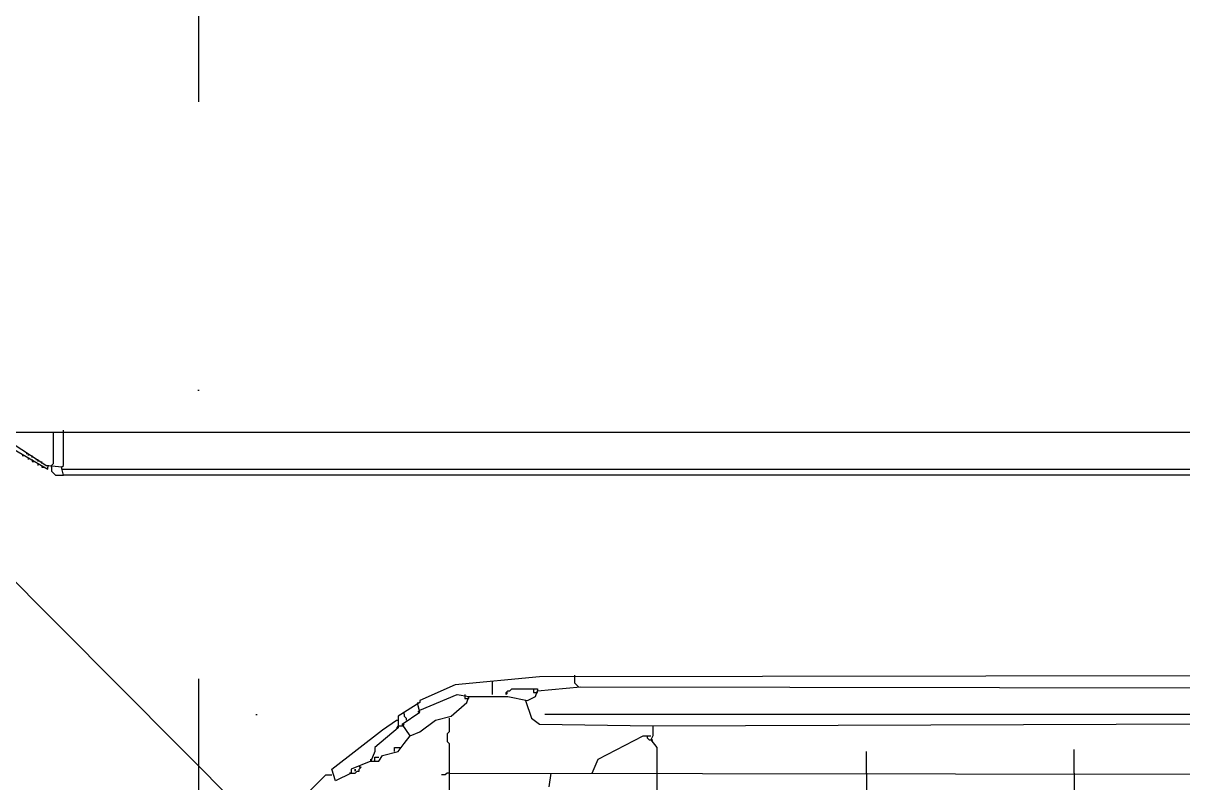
# Model space of a CAD drawing. Extents: x 4511820 to 5180432, y -1526536 to -944957.
# Drawn here: x 5147404.2 to 5147822.5, y -1028057.8 to -1027783.9 of the extents above; entities that cross this region are included whole.
import ezdxf

# ---------------------------------------------------------------- set-up
doc = ezdxf.new("R2010")
doc.units = 0
doc.header["$MEASUREMENT"] = 0
doc.linetypes.add('BODKOCIARKOVANA_3', pattern=[5.6, 3, -1.3, 0, -1.3])
for name, color, linetype in [('osi', 253, 'CONTINUOUS'), ('POZEMOK', 7, 'CONTINUOUS'), ('ZZ-chladenie', 133, 'CONTINUOUS')]:
    doc.layers.add(name, color=color, linetype=linetype)

msp = doc.modelspace()

# ---------------------------------------------------------------- linework, layer by layer
at = {"layer": 'osi', "linetype": 'BODKOCIARKOVANA_3', "ltscale": 80}
for p, q in [((5147467.5, -1022195.078), (5147467.5, -1054122.98)), ((5157242.5, -1028033.172), (5093572.5, -1028033.172))]:
    msp.add_line(p, q, dxfattribs=at)
at = {"layer": 'POZEMOK'}
msp.add_line((5149565.898, -1030158.886), (5143002.5, -1023568.172), dxfattribs=at)
at = {"layer": 'ZZ-chladenie'}
for p, q in [((5147396.079, -1027931.365), (5148017.896, -1027931.365)), ((5147415.158, -1027942.671), (5147415.158, -1027931.365)), ((5147418.691, -1027931.365), (5147418.691, -1027930.658)), ((5147418.691, -1027943.377), (5147418.691, -1027931.365)), ((5147397.493, -1027935.604), (5147413.038, -1027944.79)), ((5147412.331, -1027943.377), (5147398.199, -1027934.191)), ((5147403.852, -1027939.845), (5147404.559, -1027939.845)), ((5147405.265, -1027939.138), (5147405.972, -1027939.138)), ((5147405.972, -1027939.138), (5147405.972, -1027939.845)), ((5147405.972, -1027940.551), (5147405.972, -1027941.258)), ((5147407.386, -1027940.551), (5147407.386, -1027939.845)), ((5147407.386, -1027941.258), (5147407.386, -1027941.964)), ((5147407.386, -1027941.964), (5147408.092, -1027941.964)), ((5147408.799, -1027941.258), (5147409.505, -1027941.258)), ((5147409.505, -1027941.258), (5147409.505, -1027941.964)), ((5147409.505, -1027942.671), (5147409.505, -1027943.377)), ((5147410.918, -1027942.671), (5147410.918, -1027941.964)), ((5147410.918, -1027943.377), (5147410.918, -1027944.084)), ((5147410.918, -1027944.084), (5147411.625, -1027944.084)), ((5147412.331, -1027943.377), (5147413.038, -1027943.377)), ((5147417.984, -1027944.084), (5147412.331, -1027943.377)), ((5147413.038, -1027943.377), (5147413.038, -1027944.084)), ((5147413.038, -1027944.79), (5147413.038, -1027944.084)), ((5147414.452, -1027943.377), (5147415.158, -1027942.671)), ((5147414.452, -1027944.084), (5147414.452, -1027943.377)), ((5147414.452, -1027944.084), (5147414.452, -1027945.497)), ((5147417.984, -1027944.084), (5147418.691, -1027943.377)), ((5147417.984, -1027944.084), (5147417.984, -1027944.79)), ((5147418.691, -1027946.911), (5147417.984, -1027944.084)), ((5147417.984, -1027944.79), (5147418.691, -1027944.79)), ((5147418.691, -1027944.79), (5147998.111, -1027944.79)), ((5147414.452, -1027945.497), (5147415.158, -1027946.204)), ((5147415.158, -1027946.204), (5147415.865, -1027946.911)), ((5147415.865, -1027946.911), (5147418.691, -1027946.911)), ((5148000.231, -1027946.911), (5147418.691, -1027946.911)), ((5147590.397, -1028019.691), (5147560.013, -1028022.517)), ((5147986.805, -1028018.985), (5147590.397, -1028019.691)), ((5147603.116, -1028018.985), (5147603.116, -1028021.811)), ((5147560.013, -1028022.517), (5147547.294, -1028028.17)), ((5147573.439, -1028021.104), (5147573.439, -1028026.051)), ((5147578.385, -1028025.344), (5147579.092, -1028024.638)), ((5147579.092, -1028024.638), (5147579.798, -1028024.638)), ((5147579.798, -1028024.638), (5147580.505, -1028023.931)), ((5147580.505, -1028023.931), (5147589.69, -1028023.931)), ((5147588.277, -1028023.931), (5147588.277, -1028025.344)), ((5147588.984, -1028026.757), (5147589.69, -1028024.638)), ((5147589.69, -1028024.638), (5147605.236, -1028023.224)), ((5147589.69, -1028023.931), (5147589.69, -1028024.638)), ((5147589.69, -1028025.344), (5147589.69, -1028024.638)), ((5147603.116, -1028021.811), (5147603.823, -1028022.517)), ((5147603.823, -1028022.517), (5147604.529, -1028023.224)), ((5147605.236, -1028023.224), (5147996.698, -1028023.931)), ((5147547.294, -1028028.877), (5147539.522, -1028033.824)), ((5147546.588, -1028029.583), (5147546.588, -1028028.877)), ((5147547.294, -1028031.704), (5147560.719, -1028026.051)), ((5147547.294, -1028028.17), (5147547.294, -1028028.877)), ((5147558.6, -1028033.824), (5147564.253, -1028028.877)), ((5147560.719, -1028026.051), (5147564.959, -1028026.757)), ((5147563.546, -1028026.051), (5147563.546, -1028027.464)), ((5147563.546, -1028027.464), (5147564.253, -1028027.464)), ((5147564.253, -1028028.877), (5147564.959, -1028026.757)), ((5147564.253, -1028027.464), (5147564.959, -1028027.464)), ((5147564.959, -1028027.464), (5147564.959, -1028026.757)), ((5147564.959, -1028026.757), (5147579.092, -1028026.757)), ((5147578.385, -1028026.051), (5147579.092, -1028025.344)), ((5147578.385, -1028026.051), (5147578.385, -1028025.344)), ((5147579.092, -1028026.757), (5147586.158, -1028028.17)), ((5147585.451, -1028028.17), (5147587.571, -1028034.53)), ((5147586.158, -1028028.17), (5147588.984, -1028026.757)), ((5147588.277, -1028025.344), (5147588.984, -1028025.344)), ((5147588.984, -1028025.344), (5147589.69, -1028025.344)), ((5147540.935, -1028036.65), (5147547.294, -1028032.41)), ((5147541.641, -1028033.117), (5147541.641, -1028032.41)), ((5147547.294, -1028032.41), (5147546.588, -1028029.583)), ((5147547.294, -1028031.704), (5147546.588, -1028032.41)), ((5147533.868, -1028038.77), (5147538.815, -1028035.237)), ((5147538.815, -1028035.237), (5147539.522, -1028035.237)), ((5147539.522, -1028033.824), (5147539.522, -1028038.063)), ((5147540.935, -1028037.356), (5147541.641, -1028036.65)), ((5147543.761, -1028040.89), (5147540.935, -1028036.65)), ((5147541.641, -1028033.117), (5147541.641, -1028033.824)), ((5147541.641, -1028033.824), (5147542.348, -1028034.53)), ((5147542.348, -1028034.53), (5147542.348, -1028035.237)), ((5147547.294, -1028039.476), (5147552.947, -1028035.237)), ((5147552.947, -1028035.237), (5147558.6, -1028033.824)), ((5147557.893, -1028034.53), (5147557.893, -1028039.476)), ((5147587.571, -1028034.53), (5147590.397, -1028036.65)), ((5147590.397, -1028036.65), (5147631.381, -1028037.356)), ((5147631.381, -1028037.356), (5147980.446, -1028035.943)), ((5147524.683, -1028045.835), (5147533.868, -1028038.77)), ((5147539.522, -1028038.063), (5147531.042, -1028045.129)), ((5147539.522, -1028037.356), (5147538.815, -1028038.063)), ((5147539.522, -1028037.356), (5147540.935, -1028037.356)), ((5147541.641, -1028043.716), (5147543.761, -1028040.89)), ((5147543.761, -1028040.89), (5147547.294, -1028039.476)), ((5147557.893, -1028039.476), (5147557.187, -1028040.183)), ((5147557.187, -1028040.183), (5147557.187, -1028043.009)), ((5147611.596, -1028049.369), (5147627.847, -1028040.89)), ((5147627.847, -1028040.89), (5147630.674, -1028040.89)), ((5147629.261, -1028040.89), (5147629.261, -1028041.596)), ((5147631.381, -1028040.89), (5147630.674, -1028042.303)), ((5147631.381, -1028037.356), (5147631.381, -1028040.89)), ((5147531.042, -1028045.129), (5147531.042, -1028046.542)), ((5147538.108, -1028046.542), (5147538.108, -1028045.129)), ((5147538.108, -1028045.129), (5147539.522, -1028045.129)), ((5147539.522, -1028046.542), (5147541.641, -1028043.716)), ((5147539.522, -1028045.129), (5147540.228, -1028045.129)), ((5147557.187, -1028043.009), (5147557.893, -1028043.716)), ((5147557.893, -1028043.716), (5147557.893, -1028075.513)), ((5147629.261, -1028041.596), (5147629.967, -1028042.303)), ((5147629.967, -1028042.303), (5147630.674, -1028042.303)), ((5147630.674, -1028042.303), (5147631.381, -1028042.303)), ((5147630.674, -1028042.303), (5147632.794, -1028045.129)), ((5147632.794, -1028045.129), (5147632.794, -1028054.315)), ((5147515.497, -1028052.902), (5147524.683, -1028045.835)), ((5147531.042, -1028046.542), (5147529.629, -1028050.076)), ((5147529.629, -1028050.076), (5147529.629, -1028049.369)), ((5147531.042, -1028050.076), (5147531.042, -1028048.662)), ((5147531.042, -1028048.662), (5147532.455, -1028048.662)), ((5147532.455, -1028050.076), (5147533.868, -1028047.956)), ((5147533.868, -1028047.956), (5147539.522, -1028046.542)), ((5147609.476, -1028054.315), (5147611.596, -1028049.369)), ((5147708.401, -1028054.315), (5147708.401, -1028046.542)), ((5147783.302, -1028054.315), (5147783.302, -1028045.835)), ((5147516.91, -1028057.142), (5147515.497, -1028052.902)), ((5147529.629, -1028050.076), (5147522.563, -1028052.902)), ((5147522.563, -1028052.902), (5147522.563, -1028054.315)), ((5147523.976, -1028053.608), (5147523.976, -1028052.902)), ((5147523.976, -1028052.902), (5147523.976, -1028053.608)), ((5147523.976, -1028054.315), (5147524.683, -1028053.608)), ((5147524.683, -1028053.608), (5147525.389, -1028053.608)), ((5147525.389, -1028052.902), (5147526.096, -1028052.195)), ((5147526.096, -1028052.195), (5147525.389, -1028052.195)), ((5147525.389, -1028053.608), (5147525.389, -1028052.902)), ((5147529.629, -1028050.076), (5147532.455, -1028050.076)), ((5147504.897, -1028063.501), (5147513.376, -1028055.022)), ((5147513.376, -1028055.022), (5147515.497, -1028055.022)), ((5147522.563, -1028054.315), (5147516.91, -1028057.142)), ((5147522.563, -1028054.315), (5147521.856, -1028054.315)), ((5147522.563, -1028054.315), (5147523.976, -1028054.315)), ((5147556.48, -1028055.022), (5147555.067, -1028055.022)), ((5147557.187, -1028054.315), (5147556.48, -1028055.022)), ((5147557.893, -1028054.315), (5147557.187, -1028054.315)), ((5147557.893, -1028054.315), (5148014.363, -1028055.022)), ((5147593.931, -1028059.261), (5147594.637, -1028054.315)), ((5147632.794, -1028054.315), (5147632.794, -1028075.513)), ((5147708.401, -1028054.315), (5147708.401, -1028076.926)), ((5147783.302, -1028054.315), (5147783.302, -1028075.513))]:
    msp.add_line(p, q, dxfattribs=at)

doc.saveas('drawing.dxf')
